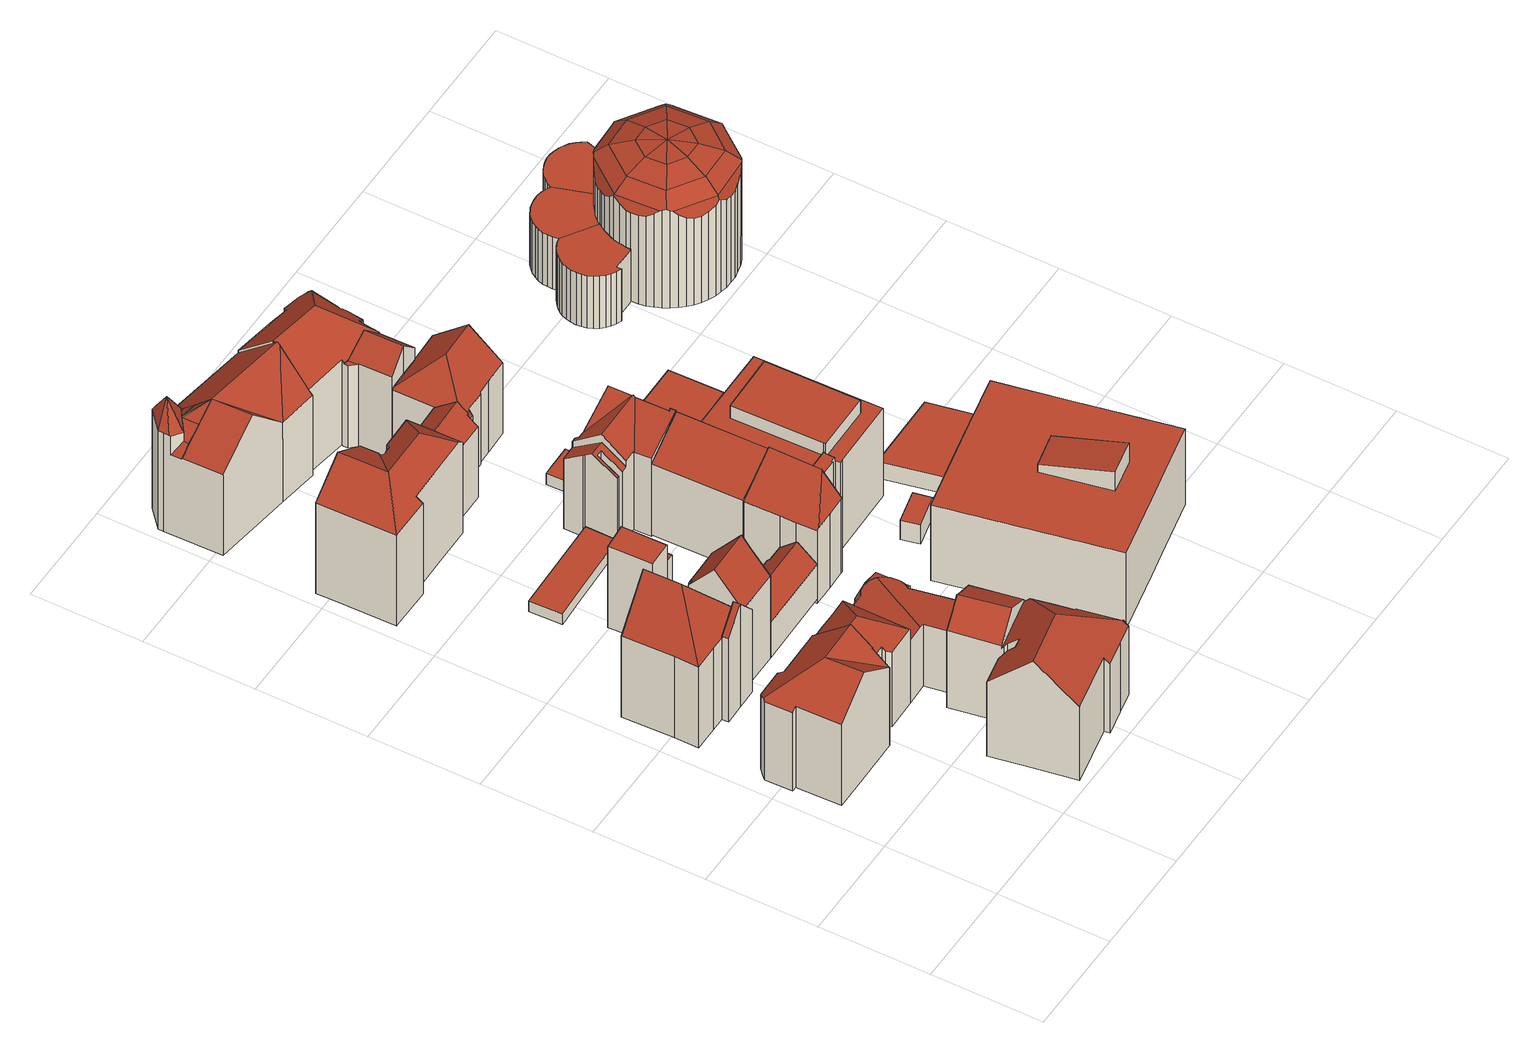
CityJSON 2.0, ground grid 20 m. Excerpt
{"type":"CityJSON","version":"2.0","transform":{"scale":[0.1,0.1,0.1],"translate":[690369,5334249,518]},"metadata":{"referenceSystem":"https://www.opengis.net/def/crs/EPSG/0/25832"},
"CityObjects":{
"building1":{"type":"Building","attributes":{"Gemeindeschluessel":"09162000","HoeheDach":"543.260","HoeheGrund":"520.370","Methode":"2000","NiedrigsteTraufeDesGebaeudes":"536.544","Geometrietyp2DReferenz":"3000","function":"31001_9998","roofType":"3100","measuredHeight":22.89,"storeysAboveGround":4},"geometry":[{"type":"MultiSurface","lod":"2","boundaries":[[[0,1,2,3,4]],[[2,1,5,6,7,8]],[[2,8,9,10,3]],[[11,12,13,14,15,16]],[[3,10,17,18,19,20,21,22,23,24]],[[25,26,27,28]],[[16,15,29,30,31,32]],[[33,34,0,4,35,36]],[[37,38,39,11,16,32,40,41]],[[18,31,30,42,43,44,19]],[[45,46,37,41,9,8,7]],[[47,22,21,48]],[[27,24,23,22,47,49,50,28]],[[36,35,51,52]],[[53,39,38,54]],[[55,14,13,56]],[[57,58,12,11,39,53]],[[56,58,57,53,54,46,45,7,6,5,34,33,36,52,25,28,50,49,47,48,59,44,43,42,60,61,55]],[[44,59,48,21,20,19]],[[52,51,26,25]],[[51,35,4,3,24,27,26]],[[42,30,29,60]],[[9,41,40,32,31,18,17,10]],[[56,13,12,58]],[[15,14,55,61,60,29]],[[5,1,0,34]],[[54,38,37,46]]],"semantics":{"surfaces":[{"type":"RoofSurface"},{"type":"WallSurface"},{"type":"GroundSurface"}],"values":[0,1,0,0,0,1,0,1,0,1,1,1,1,1,1,1,1,2,1,1,0,1,1,1,1,1,1]}}]},
"building2":{"type":"Building","attributes":{"Gemeindeschluessel":"09162000","HoeheDach":"546.870","HoeheGrund":"520.481","Methode":"2000","NiedrigsteTraufeDesGebaeudes":"538.180","Geometrietyp2DReferenz":"3000","function":"31001_9998","roofType":"3100","measuredHeight":26.39,"storeysAboveGround":4},"geometry":[{"type":"MultiSurface","lod":"2","boundaries":[[[62,63,64,65,66,67,68,69,70,71,72,73,74,75,76,77,78,79]],[[66,80,81,67]],[[82,83,84,85,86]],[[84,87,88,89,90,91,92,85]],[[93,63,62,94]],[[77,76,88,87,95]],[[96,71,70,97]],[[62,79,98,99,94]],[[100,82,86,96,97,101]],[[74,90,89,75]],[[77,95,102,78]],[[66,65,103,80]],[[82,103,104,105,106,83]],[[72,92,91,73]],[[83,98,102,95,87,84]],[[75,89,88,76]],[[78,102,98,79]],[[107,69,68,108]],[[64,109,104,103,65]],[[109,110,105,104]],[[93,94,106,105,110]],[[73,91,90,74]],[[103,82,100,81,80]],[[94,99,106]],[[72,71,96,86,85,92]],[[70,69,107,101,97]],[[68,67,81,108]],[[64,63,93,110,109]],[[100,101,107,108,81]],[[83,106,99,98]]],"semantics":{"surfaces":[{"type":"GroundSurface"},{"type":"WallSurface"},{"type":"RoofSurface"}],"values":[0,1,1,2,1,1,1,1,2,1,1,1,1,1,2,1,1,1,1,2,2,1,2,2,1,1,1,1,2,1]}}]},
"building3":{"type":"Building","attributes":{"Gemeindeschluessel":"09162000","HoeheDach":"523.721","HoeheGrund":"520.500","Methode":"1000","NiedrigsteTraufeDesGebaeudes":"523.354","Geometrietyp2DReferenz":"3000","function":"31001_2000","roofType":"3200","measuredHeight":3.22},"geometry":[{"type":"MultiSurface","lod":"2","boundaries":[[[111,112,113,114]],[[115,116,117,118]],[[119,114,113,120,121,122]],[[122,121,123,124]],[[113,112,125,120]],[[114,119,122,124,115,118,126,111]],[[125,112,127]],[[123,121,120,125,127,117,116]],[[127,112,111,126,118,117]],[[124,123,116,115]]],"semantics":{"surfaces":[{"type":"WallSurface"},{"type":"RoofSurface"},{"type":"GroundSurface"}],"values":[0,0,0,0,1,2,1,1,0,0]}}]},
"building4":{"type":"Building","attributes":{"Gemeindeschluessel":"09162000","HoeheDach":"543.720","HoeheGrund":"520.280","Methode":"2000","NiedrigsteTraufeDesGebaeudes":"535.351","Geometrietyp2DReferenz":"3000","function":"31001_9998","roofType":"3200","measuredHeight":23.44,"storeysAboveGround":4},"geometry":[{"type":"MultiSurface","lod":"2","boundaries":[[[128,129,130,131]],[[132,133,134,135]],[[136,137,138,139]],[[131,130,140,141]],[[142,143,144,145,146,147,148,149]],[[150,151,152,153]],[[154,153,152,155,129,128]],[[156,157,158,159]],[[160,161,162,163]],[[164,165,157,156]],[[145,144,137,136]],[[142,149,166,167,168,169,170]],[[152,151,171,138,137,144,143,142,170,155]],[[172,173,174,175,176,161,160]],[[177,139,138,171,151,150]],[[178,168,167,179]],[[155,170,169,180,181,175,174,158,157,165,140,130,129]],[[159,158,174,173]],[[176,182,183,162,161]],[[162,183,133,132,184,163]],[[182,185,134,133,183]],[[179,167,166,186]],[[175,181,180,185,182,176]],[[136,139,177,150,153,154,128,131,141,164,156,159,173,172,160,163,184,132,135,187,188,178,179,186,148,147,146,145]],[[141,140,165,164]],[[185,180,169,168,178,188,187,135,134]],[[186,166,149,148]]],"semantics":{"surfaces":[{"type":"WallSurface"},{"type":"RoofSurface"},{"type":"GroundSurface"}],"values":[0,0,0,0,0,0,0,0,0,0,0,1,1,0,0,0,1,0,1,0,1,0,0,2,0,0,0]}}]},
"building5":{"type":"Building","attributes":{"Gemeindeschluessel":"09162000","HoeheDach":"538.146","HoeheGrund":"520.400","Methode":"1000","NiedrigsteTraufeDesGebaeudes":"538.146","Geometrietyp2DReferenz":"3000","function":"31001_1000","roofType":"1000","measuredHeight":17.75},"geometry":[{"type":"MultiSurface","lod":"2","boundaries":[[[189,190,191,192]],[[189,192,193,194,195,196,197,198,199,200]],[[201,202,203,198,197,196]],[[200,204,190,189]],[[203,205,204,200,199,198]],[[206,207,194,193,192,191]],[[195,194,207,208,201,196]],[[208,207,206,191,190,204,205,203,202,201]]],"semantics":{"surfaces":[{"type":"WallSurface"},{"type":"GroundSurface"},{"type":"RoofSurface"}],"values":[0,1,0,0,0,0,0,2]}}]},
"building6":{"type":"Building","attributes":{"Gemeindeschluessel":"09162000","HoeheDach":"533.971","HoeheGrund":"520.260","Methode":"2000","NiedrigsteTraufeDesGebaeudes":"532.685","Geometrietyp2DReferenz":"3000","function":"31001_9998","roofType":"1000","measuredHeight":13.71,"storeysAboveGround":3},"geometry":[{"type":"MultiSurface","lod":"2","boundaries":[[[209,210,211,212]],[[213,214,215,216,217,218]],[[132,219,220,163]],[[221,222,218,217]],[[223,224,225,226]],[[227,228,229,230]],[[231,232,233,234]],[[235,236,237,238]],[[234,233,222,221]],[[132,163,239,240,227,230,241,209,212,242,231,234,221,217,216,215,243,244,223,226,235,238,135]],[[242,245,232,231]],[[163,220,246,239]],[[215,214,247,243]],[[230,229,248,241]],[[212,211,245,242]],[[243,247,249,244]],[[244,249,224,223]],[[135,250,219,132]],[[240,239,246,251,228,227]],[[241,248,210,209]],[[246,220,219,250,237,236,225,224,249,247,214,213,251]],[[238,237,250,135]],[[226,225,236,235]],[[251,213,218,222,233,232,245,211,210,248,229,228]]],"semantics":{"surfaces":[{"type":"WallSurface"},{"type":"GroundSurface"},{"type":"RoofSurface"}],"values":[0,0,0,0,0,0,0,0,0,1,0,0,0,0,0,0,0,0,0,0,2,0,0,2]}}]},
"building7":{"type":"Building","attributes":{"Gemeindeschluessel":"09162000","HoeheDach":"534.000","HoeheGrund":"520.570","Methode":"2000","NiedrigsteTraufeDesGebaeudes":"534.000","Geometrietyp2DReferenz":"3000","function":"31001_2000","roofType":"1000","measuredHeight":13.43},"geometry":[{"type":"MultiSurface","lod":"2","boundaries":[[[252,253,254,255,256,257]],[[252,257,258,259]],[[259,258,260,261]],[[257,256,255,260,258]],[[253,252,259,261,254]],[[261,260,255,254]]],"semantics":{"surfaces":[{"type":"WallSurface"},{"type":"RoofSurface"},{"type":"GroundSurface"}],"values":[0,0,0,1,2,0]}}]},
"building8":{"type":"Building","attributes":{"Gemeindeschluessel":"09162000","HoeheDach":"544.979","HoeheGrund":"520.330","Methode":"1000","NiedrigsteTraufeDesGebaeudes":"540.105","Geometrietyp2DReferenz":"3000","function":"31001_9998","roofType":"3200","measuredHeight":24.65,"storeysAboveGround":6},"geometry":[{"type":"MultiSurface","lod":"2","boundaries":[[[262,263,264,265]],[[266,267,268,269]],[[262,265,270,271,272,273,274,275,276,277,278,279,280,281,282,283,284,285,266,269,286,287,288]],[[287,289,290,288]],[[291,267,266,285,284,292]],[[293,294,264,263,290,289,295,296]],[[297,298,299,278,277,276]],[[300,301,302,303,304,305]],[[273,306,307,274]],[[308,305,304,303,299,298,297]],[[288,290,263,262]],[[301,281,280,302]],[[275,274,307,308,297,276]],[[307,306,309,293,296,310,305,308]],[[295,289,287,286,269,268]],[[265,264,294,270]],[[303,302,280,279,278,299]],[[272,271,270,294,293,309,306,273]],[[310,296,295,268,267,291,292,311,300,305]],[[283,311,292,284]],[[283,282,281,301,300,311]]],"semantics":{"surfaces":[{"type":"WallSurface"},{"type":"GroundSurface"},{"type":"RoofSurface"}],"values":[0,0,1,0,0,2,0,2,0,2,0,0,0,2,0,0,0,0,2,0,0]}}]},
"building9":{"type":"Building","attributes":{"Gemeindeschluessel":"09162000","HoeheDach":"531.192","HoeheGrund":"520.550","Methode":"1000","NiedrigsteTraufeDesGebaeudes":"528.023","Geometrietyp2DReferenz":"3000","function":"31001_2000","roofType":"3100","measuredHeight":10.64,"storeysAboveGround":2},"geometry":[{"type":"MultiSurface","lod":"2","boundaries":[[[75,312,313,314]],[[77,315,316,76]],[[317,318,315,319]],[[315,318,320,321,322,313,312,316]],[[323,317,319,78]],[[317,323,324,325,320,318]],[[326,321,320,325]],[[78,319,315,77]],[[314,313,322,327]],[[327,322,321,326]],[[76,316,312,75]],[[325,324,323,78,77,76,75,314,327,326]]],"semantics":{"surfaces":[{"type":"WallSurface"},{"type":"RoofSurface"},{"type":"GroundSurface"}],"values":[0,0,1,1,0,0,0,0,0,0,0,2]}}]},
"building10":{"type":"Building","attributes":{"Gemeindeschluessel":"09162000","HoeheDach":"522.018","HoeheGrund":"519.740","Methode":"1000","NiedrigsteTraufeDesGebaeudes":"522.018","Geometrietyp2DReferenz":"3000","function":"31001_2000","roofType":"1000","measuredHeight":2.28},"geometry":[{"type":"MultiSurface","lod":"2","boundaries":[[[328,329,330,331,332,333]],[[334,333,332,331,335,336,337,338]],[[339,340,328,333,334,338]],[[335,331,330,341,342,336]],[[329,328,340,339,343,342,341,330]],[[338,337,336,342,343,339]]],"semantics":{"surfaces":[{"type":"WallSurface"},{"type":"RoofSurface"},{"type":"GroundSurface"}],"values":[0,1,0,0,2,0]}}]},
"building11":{"type":"Building","attributes":{"Gemeindeschluessel":"09162000","HoeheDach":"547.120","HoeheGrund":"520.407","Methode":"2000","NiedrigsteTraufeDesGebaeudes":"537.823","Geometrietyp2DReferenz":"3000","function":"31001_9998","roofType":"2100","measuredHeight":26.71,"storeysAboveGround":4},"geometry":[{"type":"MultiSurface","lod":"2","boundaries":[[[344,345,346,347]],[[348,349,350,351]],[[352,353,354]],[[355,356,357,358,359,360]],[[361,362,363,364]],[[365,346,345,360,359,366,367,368,352]],[[369,370,371,372]],[[373,374,351,370]],[[363,362,375,376]],[[377,378,351,374]],[[365,352,379,380,376,375]],[[381,382,383]],[[384,349,348,385]],[[386,379,352]],[[387,381,388]],[[389,390,391,392,393,377,374,373,394]],[[352,368,353]],[[395,396,397,354,398]],[[389,399,380,379,386,390]],[[353,368,398,354]],[[385,366,358,357,384]],[[351,371,370]],[[352,354,397]],[[366,359,358]],[[356,372,371,350,349,384,357]],[[385,348,395]],[[399,364,363,376,380]],[[350,371,351]],[[392,391,387]],[[383,352,397]],[[355,360,345,344]],[[369,394,373,370]],[[388,381,383,397,396,400]],[[387,391,390,386,352,382,381]],[[400,378,377,393]],[[396,378,400]],[[361,364,399,389,394,369,372,356,355,344,347]],[[368,367,366,385,395,398]],[[383,382,352]],[[395,348,351,378,396]],[[392,387,388,400,393]],[[361,347,346,365,375,362]]],"semantics":{"surfaces":[{"type":"WallSurface"},{"type":"RoofSurface"},{"type":"GroundSurface"}],"values":[0,1,1,0,0,1,0,1,1,1,1,0,0,1,0,0,0,0,0,0,1,1,0,0,0,0,0,1,0,1,0,0,1,1,0,0,2,1,0,1,1,0]}}]},
"building12":{"type":"Building","attributes":{"Gemeindeschluessel":"09162000","HoeheDach":"523.590","HoeheGrund":"519.560","Methode":"2000","NiedrigsteTraufeDesGebaeudes":"522.976","Geometrietyp2DReferenz":"3000","function":"31001_2000","roofType":"3100","measuredHeight":4.03},"geometry":[{"type":"MultiSurface","lod":"2","boundaries":[[[401,402,403,404]],[[405,406,407,408]],[[405,408,403,402]],[[405,402,401,409,406]],[[407,406,409,410]],[[410,404,403,408,407]],[[409,401,404,410]]],"semantics":{"surfaces":[{"type":"GroundSurface"},{"type":"RoofSurface"},{"type":"WallSurface"}],"values":[0,1,2,2,1,2,2]}}]},
"building13":{"type":"Building","attributes":{"Gemeindeschluessel":"09162000","HoeheDach":"540.301","HoeheGrund":"519.507","Methode":"2000","NiedrigsteTraufeDesGebaeudes":"535.302","Geometrietyp2DReferenz":"3000","function":"31001_9998","roofType":"2100","measuredHeight":20.79,"storeysAboveGround":4},"geometry":[{"type":"MultiSurface","lod":"2","boundaries":[[[411,412,413,414]],[[415,416,417,418]],[[419,417,416,420,413,421,422,423]],[[424,425,426,427]],[[426,425,414,413,420]],[[415,427,426,420,416]],[[418,417,419,428]],[[429,423,422,430]],[[428,419,423,429]],[[411,414,425,424]],[[431,421,413,412]],[[415,418,428,429,430,431,412,411,424,427]],[[430,422,421,431]]],"semantics":{"surfaces":[{"type":"WallSurface"},{"type":"RoofSurface"},{"type":"GroundSurface"}],"values":[0,0,1,0,1,0,0,0,0,0,0,2,0]}}]},
"building14":{"type":"Building","attributes":{"Gemeindeschluessel":"09162000","HoeheDach":"539.951","HoeheGrund":"519.961","Methode":"1000","NiedrigsteTraufeDesGebaeudes":"535.541","Geometrietyp2DReferenz":"3000","function":"31001_2000","roofType":"2100","measuredHeight":19.99},"geometry":[{"type":"MultiSurface","lod":"2","boundaries":[[[432,433,434,435]],[[436,437,434,433]],[[435,434,437,438]],[[437,436,439,438]],[[435,438,439,432]],[[439,436,433,432]]],"semantics":{"surfaces":[{"type":"WallSurface"},{"type":"RoofSurface"},{"type":"GroundSurface"}],"values":[0,1,0,0,2,0]}}]},
"building15":{"type":"Building","attributes":{"Gemeindeschluessel":"09162000","HoeheDach":"540.200","HoeheGrund":"519.580","Methode":"2000","NiedrigsteTraufeDesGebaeudes":"534.784","Geometrietyp2DReferenz":"3000","function":"31001_1000","roofType":"3100","measuredHeight":20.62},"geometry":[{"type":"MultiSurface","lod":"2","boundaries":[[[440,441,442,443,444,445,446,447,448,449,450,451,452,453,454,455]],[[452,456,457,453]],[[454,458,459,455]],[[460,461,462,463,464,465]],[[460,466,467,441,440,461]],[[468,469,470,471,472,473]],[[474,475,476,477,467,466,472,471]],[[446,445,474,471,470]],[[478,479,480]],[[444,475,474,445]],[[481,482,450,449]],[[462,461,440,455,459]],[[441,467,477,442]],[[456,452,451,479,478,464,463]],[[453,457,458,454]],[[449,448,468,473,483,481]],[[462,459,458,457,456,463]],[[482,480,479,451,450]],[[468,448,447,469]],[[442,477,476,443]],[[472,466,460,465,483,473]],[[443,476,475,444]],[[465,464,478,480,482,481,483]],[[446,470,469,447]]],"semantics":{"surfaces":[{"type":"GroundSurface"},{"type":"WallSurface"},{"type":"RoofSurface"}],"values":[0,1,1,2,1,2,2,1,2,1,1,1,1,1,1,1,2,1,1,1,1,1,2,1]}}]},
"building16":{"type":"Building","attributes":{"Gemeindeschluessel":"09162000","HoeheDach":"540.985","HoeheGrund":"520.170","Methode":"2000","NiedrigsteTraufeDesGebaeudes":"535.490","Geometrietyp2DReferenz":"3000","function":"31001_9998","roofType":"3200","measuredHeight":20.82,"storeysAboveGround":4},"geometry":[{"type":"MultiSurface","lod":"2","boundaries":[[[484,485,486,487,488,489]],[[490,491,492,493,494,495]],[[496,497,498,499,490,495,500]],[[501,502,503,504]],[[505,506,507,508,509,510]],[[511,512,513,514,515,484,489,516,517]],[[500,495,494,518,519,520]],[[504,503,521,522]],[[492,491,523,505,510,524,525,526,493]],[[499,498,527,517,528,523,491,490]],[[529,502,501,530,508,507]],[[485,484,515,531]],[[522,521,488,487]],[[532,533,534,527,498,497,535]],[[535,497,496,536]],[[486,485,531,537,538,539,540,533,532,535,536,520,519,518,526,525,524,510,509,508,530,501,504,522,487]],[[516,529,507,506,505,523,528,517]],[[531,515,514,537]],[[494,493,526,518]],[[516,489,488,521,503,502,529]],[[538,513,512,539]],[[533,540,539,512,511,534]],[[537,514,513,538]],[[536,496,500,520]],[[534,511,517,527]]],"semantics":{"surfaces":[{"type":"WallSurface"},{"type":"RoofSurface"},{"type":"GroundSurface"}],"values":[0,1,1,0,0,1,0,0,0,0,0,0,0,0,0,2,1,0,0,1,0,0,0,0,1]}}]},
"building17":{"type":"Building","attributes":{"Gemeindeschluessel":"09162000","HoeheDach":"522.437","HoeheGrund":"520.000","Methode":"1000","NiedrigsteTraufeDesGebaeudes":"522.437","Geometrietyp2DReferenz":"3000","function":"31001_2000","roofType":"1000","measuredHeight":2.44},"geometry":[{"type":"MultiSurface","lod":"2","boundaries":[[[541,542,543,544]],[[545,546,547,548]],[[541,544,545,548]],[[541,548,547,549,542]],[[544,543,550,546,545]],[[550,543,542,549,547,546]]],"semantics":{"surfaces":[{"type":"WallSurface"},{"type":"GroundSurface"},{"type":"RoofSurface"}],"values":[0,0,0,1,2,0]}}]},
"building18":{"type":"Building","attributes":{"Gemeindeschluessel":"09162000","HoeheDach":"544.999","HoeheGrund":"520.190","Methode":"2000","NiedrigsteTraufeDesGebaeudes":"537.298","Geometrietyp2DReferenz":"3000","function":"31001_9998","roofType":"3200","measuredHeight":24.81,"storeysAboveGround":4},"geometry":[{"type":"MultiSurface","lod":"2","boundaries":[[[504,551,552,501]],[[553,554,555,556]],[[557,558,559,560]],[[561,562,563,564,565,566,567,568,559,558,569]],[[570,571,572,573]],[[574,575,576,577]],[[568,578,579,580,581,582,583,584,572,571,559]],[[508,585,586,587]],[[588,569,558,557]],[[589,590,591,592,593,594,595,596,574,577,597,598,522,504,501,599,508,587,600,601,602,603,588,557,560,570,573,604,605,606,607,608,609]],[[593,610,611,594]],[[592,612,610,593]],[[590,589,609,579,578,613]],[[600,587,586,553,556,601]],[[560,559,571,570]],[[591,614,612,592]],[[552,551,615,566,616,617]],[[594,611,618,595]],[[596,619,575,574]],[[573,572,584,604]],[[603,561,569,588]],[[567,576,575,619,620,618,611,610,612,614,613,578,568]],[[567,566,615,522,598,597,577,576]],[[599,501,552,617,585,508]],[[522,615,551,504]],[[554,564,563,562,555]],[[595,618,620,619,596]],[[590,613,614,591]],[[609,608,607,581,580,579]],[[556,555,562,561,603,602,601]],[[606,582,581,607]],[[586,585,617,616,564,554,553]],[[584,583,582,606,605,604]],[[616,566,565,564]]],"semantics":{"surfaces":[{"type":"WallSurface"},{"type":"RoofSurface"},{"type":"GroundSurface"}],"values":[0,1,0,1,0,0,1,0,0,2,0,0,0,0,0,0,1,0,0,0,0,1,0,0,0,0,0,0,0,0,0,1,0,0]}}]},
"building19":{"type":"Building","attributes":{"Gemeindeschluessel":"09162000","HoeheDach":"541.030","HoeheGrund":"518.985","Methode":"2000","NiedrigsteTraufeDesGebaeudes":"533.527","Geometrietyp2DReferenz":"3000","function":"31001_3051","roofType":"1000","measuredHeight":22.05,"storeysAboveGround":6},"geometry":[{"type":"MultiSurface","lod":"2","boundaries":[[[621,622,623,624]],[[625,626,622,621]],[[627,628,629,630]],[[631,632,633,634]],[[635,636,637,638]],[[636,639,640,641]],[[642,643,644,645,646]],[[647,648,641,649]],[[650,644,651,652,653]],[[654,643,642,655]],[[656,657,628,627]],[[658,645,644,650]],[[659,630,629,638,637,660]],[[640,639,623,622,626]],[[649,641,640,626,625]],[[631,634,660,637,636,641,648,661,662]],[[643,663,651,644]],[[664,665,661,648,647,666]],[[667,646,645,658]],[[662,668,632,631]],[[668,662,661,665]],[[659,660,634,633]],[[624,623,639,636,635]],[[655,642,646,667]],[[653,652,669,670]],[[671,672,657,656]],[[666,647,649,625,621,624,635,638,629,628,657,672,669,652,651,663]],[[664,666,663,643,654]],[[659,633,632,668,665,664,654,655,667,658,650,653,670,671,656,627,630]],[[670,669,672,671]]],"semantics":{"surfaces":[{"type":"WallSurface"},{"type":"RoofSurface"},{"type":"GroundSurface"}],"values":[0,0,0,0,0,0,1,0,0,0,0,0,0,1,0,1,0,0,0,0,0,0,0,0,0,0,1,0,2,0]}}]},
"building20":{"type":"Building","attributes":{"Gemeindeschluessel":"09162000","HoeheDach":"523.070","HoeheGrund":"518.865","Methode":"9999","NiedrigsteTraufeDesGebaeudes":"519.570","Geometrietyp2DReferenz":"3000","function":"31001_2000","roofType":"1000","measuredHeight":4.21},"geometry":[{"type":"MultiSurface","lod":"2","boundaries":[[[673,674,675,676]],[[677,678,679,680]],[[680,679,681,682,674,673]],[[681,679,678,683]],[[683,684,682,681]],[[674,682,684,675]],[[676,677,680,673]],[[676,675,684,683,678,677]]],"semantics":{"surfaces":[{"type":"WallSurface"},{"type":"RoofSurface"},{"type":"GroundSurface"}],"values":[0,0,0,1,0,1,2,0]}}]},
"building21":{"type":"Building","attributes":{"Gemeindeschluessel":"09162000","HoeheDach":"539.678","HoeheGrund":"518.991","Methode":"2000","NiedrigsteTraufeDesGebaeudes":"535.470","Geometrietyp2DReferenz":"3000","function":"31001_9998","roofType":"1000","measuredHeight":20.69,"storeysAboveGround":3},"geometry":[{"type":"MultiSurface","lod":"2","boundaries":[[[685,686,687,688,689,690]],[[691,692,693,694,695,696,697,698]],[[699,700,698,697,696,695,701,702,703,704,705,706,687,686,685],[707,708,709,710]],[[709,711,712,710]],[[707,713,714,708]],[[715,701,695,694]],[[716,717,691,698,700,699,685,690]],[[702,701,715,718,719,703]],[[708,714,711,709]],[[693,692,691,717,716,690,689,688,720,721,722,719,718,715,694]],[[687,706,705,721,720,688]],[[711,714,713,712]],[[710,712,713,707]],[[704,703,719,722,721,705]]],"semantics":{"surfaces":[{"type":"WallSurface"},{"type":"RoofSurface"},{"type":"GroundSurface"}],"values":[0,0,1,0,0,0,0,0,0,2,0,1,0,0]}}]},
"building22":{"type":"Building","attributes":{"Gemeindeschluessel":"09162000","HoeheDach":"528.480","HoeheGrund":"519.876","Methode":"1000","NiedrigsteTraufeDesGebaeudes":"528.480","Geometrietyp2DReferenz":"3000","function":"31001_3051","roofType":"1000","measuredHeight":8.6,"storeysAboveGround":2},"geometry":[{"type":"MultiSurface","lod":"2","boundaries":[[[723,724,725,726]],[[726,727,728,723]],[[729,730,728,727]],[[723,728,730,724]],[[727,726,725,729]],[[729,725,724,730]]],"semantics":{"surfaces":[{"type":"WallSurface"},{"type":"GroundSurface"},{"type":"RoofSurface"}],"values":[0,1,0,0,0,2]}}]},
"building23":{"type":"Building","attributes":{"Gemeindeschluessel":"09162000","HoeheDach":"522.455","HoeheGrund":"518.929","Methode":"1000","NiedrigsteTraufeDesGebaeudes":"522.455","Geometrietyp2DReferenz":"3000","function":"31001_2000","roofType":"1000","measuredHeight":3.53},"geometry":[{"type":"MultiSurface","lod":"2","boundaries":[[[731,732,733,734]],[[735,736,737,738]],[[731,734,736,735]],[[738,737,739,740]],[[741,742,743,744]],[[745,743,742,746,739,737,736,734,733,747]],[[741,748,746,742]],[[743,745,749,744]],[[749,745,747,750]],[[748,740,739,746]],[[732,750,747,733]],[[741,744,749,750,732,731,735,738,740,748]]],"semantics":{"surfaces":[{"type":"WallSurface"},{"type":"RoofSurface"},{"type":"GroundSurface"}],"values":[0,0,0,0,0,1,0,0,0,0,0,2]}}]},
"building24":{"type":"Building","attributes":{"Gemeindeschluessel":"09162000","HoeheDach":"524.040","HoeheGrund":"520.045","Methode":"2000","NiedrigsteTraufeDesGebaeudes":"522.240","Geometrietyp2DReferenz":"3000","function":"31001_2000","roofType":"3600","measuredHeight":4,"storeysAboveGround":1},"geometry":[{"type":"MultiSurface","lod":"2","boundaries":[[[751,752,753]],[[754,755,756,757]],[[758,759,755,754]],[[759,752,755]],[[760,753,759,758]],[[753,752,759]],[[751,761,752]],[[762,760,758,754,757,763,764,765]],[[752,766,756]],[[752,756,755]],[[762,751,753,760]],[[767,766,752]],[[765,761,751,762]],[[761,767,752]],[[764,767,761,765]],[[757,756,766,763]],[[763,766,767,764]]],"semantics":{"surfaces":[{"type":"RoofSurface"},{"type":"WallSurface"},{"type":"GroundSurface"}],"values":[0,1,1,0,1,0,0,2,0,0,1,0,1,0,1,1,1]}}]},
"building25":{"type":"Building","attributes":{"Gemeindeschluessel":"09162000","HoeheDach":"531.380","HoeheGrund":"519.980","Methode":"1000","NiedrigsteTraufeDesGebaeudes":"531.380","Geometrietyp2DReferenz":"3000","function":"31001_3051","roofType":"1000","measuredHeight":11.4,"storeysAboveGround":1},"geometry":[{"type":"MultiSurface","lod":"2","boundaries":[[[768,769,770,771]],[[772,773,774,775]],[[776,777,778,779]],[[780,781,782,783]],[[779,778,784,785]],[[786,787,788,789]],[[775,774,790,791]],[[792,793,794,795]],[[796,797,798,782,781,799,770,769,800,801,802,803,788,787,804,784,778,777,805,806,807,808,809,810,790,774,773,811,812,794,793,813,814]],[[815,814,813,816]],[[817,805,777,776]],[[818,771,770,799,781,780]],[[809,808,819,820,821,810]],[[791,790,810,821]],[[816,813,793,792]],[[822,823,817,776,779,785,824,786,789,825,826,827,828,768,771,818,780,783,829,830,831,815,816,792,795,832,833,772,775,791,821,820,819]],[[828,827,826,802,801,800]],[[783,782,798,829]],[[829,798,797,830]],[[828,800,769,768]],[[833,811,773,772]],[[786,824,785,784,804,787]],[[825,789,788,803,802,826]],[[830,797,796,831]],[[795,794,812,832]],[[819,808,807,822]],[[831,796,814,815]],[[832,812,811,833]],[[817,823,822,807,806,805]]],"semantics":{"surfaces":[{"type":"WallSurface"},{"type":"RoofSurface"},{"type":"GroundSurface"}],"values":[0,0,0,0,0,0,0,0,1,0,0,0,0,0,0,2,0,0,0,0,0,0,0,0,0,0,0,0,0]}}]},
"building26":{"type":"Building","attributes":{"Gemeindeschluessel":"09162000","HoeheDach":"531.320","HoeheGrund":"519.990","Methode":"1000","NiedrigsteTraufeDesGebaeudes":"531.320","Geometrietyp2DReferenz":"3000","function":"31001_3051","roofType":"1000","measuredHeight":11.33,"storeysAboveGround":1},"geometry":[{"type":"MultiSurface","lod":"2","boundaries":[[[834,835,836,837]],[[838,839,840,841]],[[842,843,844,845]],[[846,847,848,849]],[[848,850,851,852,853,849]],[[821,854,855,856]],[[857,858,839,838]],[[859,819,860,861,854,821]],[[854,861,860,862,863,864,840,839,858,865,844,843,866,867,868,869,870,871,872,851,850,848,847,873,874,875,836,835,876,855]],[[845,877,857,838,841,878,879,880,819,859,821,856,881,834,837,882,883,884,846,849,853,852,885,886,887,888,889,890,891,842]],[[882,875,874,883]],[[887,870,869,888]],[[886,871,870,887]],[[866,843,842,891,890,867]],[[889,868,867,890]],[[857,877,845,844,865,858]],[[888,869,868,889]],[[837,836,875,882]],[[852,851,872,885]],[[841,840,864,878]],[[856,855,876,881]],[[819,880,879,863,862,860]],[[878,864,863,879]],[[874,873,847,846,884,883]],[[885,872,871,886]],[[881,876,835,834]]],"semantics":{"surfaces":[{"type":"WallSurface"},{"type":"RoofSurface"},{"type":"GroundSurface"}],"values":[0,0,0,0,0,0,0,0,1,2,0,0,0,0,0,0,0,0,0,0,0,0,0,0,0,0]}}]},
"building27":{"type":"Building","attributes":{"name":"Anatomie","Gemeindeschluessel":"09162000","HoeheDach":"545.290","HoeheGrund":"520.010","Methode":"2000","NiedrigsteTraufeDesGebaeudes":"538.721","Geometrietyp2DReferenz":"3000","function":"31001_3051","roofType":"3700","measuredHeight":25.28,"storeysAboveGround":2},"geometry":[{"type":"MultiSurface","lod":"2","boundaries":[[[892,893,894,895]],[[896,897,898,899,900,901]],[[902,903,904,905]],[[906,907,903,902]],[[903,908,909,910,911,904]],[[857,838,912,913,914]],[[915,916,917,918]],[[919,907,906,920]],[[921,922,923,924]],[[925,926,927,789]],[[928,904,911,929,930,931]],[[911,932,917,916,933,934,935,936,937,929]],[[938,939,940,910,909]],[[926,941,942,943,944,945,946,947,927]],[[948,949,950,951]],[[944,913,912,952,953,954,955,956,957,958,945]],[[959,960,961,962,963]],[[964,905,904,928]],[[894,893,965,966,967,968,969,970,971]],[[776,958,957,817]],[[972,973,974,975]],[[976,977,978,979]],[[980,981,982,983]],[[817,957,956,984]],[[985,986,987,988,989]],[[989,988,970,990,991,992]],[[993,965,893,892]],[[910,940,994,950,949,995,978,977,932,911]],[[983,982,996,997]],[[991,998,999,1000]],[[1001,933,916,915]],[[842,845,930,929,937]],[[779,785,946,945]],[[1002,896,901,969,968]],[[1003,1004,981,980]],[[975,974,1005,1006]],[[1007,1008,1009,1010]],[[1011,962,961,1012,1009,1008,1013,923,922,1014,1015]],[[845,857,914,931,930]],[[1016,941,926,925]],[[786,947,946,785]],[[1017,1018,987,986]],[[959,1003,980,983,997,1019,897,896,1002,1020,1021,993,892,895,972,975,1006,1022,1017,986,985,1023,1024,1016,925,789,786,785,779,776,817,984,819,879,878,841,838,857,845,842,1025,1026,1027,1001,915,918,976,979,1028,948,951,1029,939,938,1030,921,924,1031,1007,1010,1032,960]],[[1006,1005,1033,1022]],[[959,963,1004,1003]],[[907,1011,1015,908,903]],[[898,1034,996,982,981,1004,963,962,1011,899]],[[841,952,912,838]],[[902,905,1035]],[[1019,1034,898,897]],[[919,920,1036,990]],[[1026,935,934,1027]],[[1028,995,949,948]],[[1036,1035,998]],[[1030,938,909,908,1015,1014]],[[1035,964,999]],[[1025,936,935,1026]],[[987,1018,1033,1005,974,973,971,970,988]],[[906,902,1035]],[[976,918,917,932,977]],[[920,1035,1036]],[[920,906,1035]],[[819,955,954,879]],[[789,927,947,786]],[[1024,942,941,1016]],[[951,950,994,1029]],[[1022,1033,1018,1017]],[[1002,968,967,1020]],[[1023,985,989,992,1037]],[[879,954,953,878]],[[999,964,928,1000]],[[1035,905,964]],[[1000,928,931,914,913,944]],[[1010,1009,1012,1032]],[[779,945,958,776]],[[878,953,952,841]],[[990,1036,998,991]],[[1029,994,940,939]],[[1032,1012,961,960]],[[1024,1023,1037,943,942]],[[1031,1013,1008,1007]],[[997,996,1034,1019]],[[969,901,900,919,990,970]],[[842,937,936,1025]],[[1021,966,965,993]],[[1030,1014,922,921]],[[924,923,1013,1031]],[[984,956,955,819]],[[1020,967,966,1021]],[[979,978,995,1028]],[[900,899,1011,907,919]],[[943,1037,992,991,1000,944]],[[1027,934,933,1001]],[[998,1035,999]],[[972,895,894,971,973]]],"semantics":{"surfaces":[{"type":"WallSurface"},{"type":"RoofSurface"},{"type":"GroundSurface"}],"values":[0,0,1,1,1,0,0,1,0,0,1,1,0,1,0,1,0,1,1,0,0,0,0,0,0,1,0,1,0,1,0,0,0,0,0,0,0,1,0,0,0,0,2,0,0,1,1,0,1,0,1,0,0,1,0,1,0,1,1,0,1,1,0,0,0,0,0,0,0,0,1,1,1,0,0,0,1,0,0,0,0,0,1,0,0,0,0,0,0,0,1,1,0,1,0]}}]},
"building28":{"type":"Building","attributes":{"Gemeindeschluessel":"09162000","HoeheDach":"531.340","HoeheGrund":"520.120","Methode":"1000","NiedrigsteTraufeDesGebaeudes":"531.340","Geometrietyp2DReferenz":"3000","function":"31001_3051","roofType":"1000","measuredHeight":11.22,"storeysAboveGround":1},"geometry":[{"type":"MultiSurface","lod":"2","boundaries":[[[1038,1039,1040,1041]],[[1042,1043,1044,1045]],[[1046,1047,1039,1038]],[[1048,1049,1050,1051,1052,1053,1054,1055,1056,1057,1058,1059,1060,1061,1062,1063,1064,1065,1066,1067,1042,1045,1068,1046,1038,1041,1069,1070]],[[1041,1040,1071,1069]],[[1045,1044,1072,1068]],[[1065,1073,1074,1066]],[[1051,1050,1075,1076,1077,1052]],[[1052,1077,1078,1053]],[[1063,1079,1080,1064]],[[1049,1081,1075,1050]],[[1066,1074,1082,1067]],[[1069,1071,1083,1070]],[[866,843,1084,1085,1086,1087,1078,1077,1076,1075,1081,1088,1083,1071,1040,1039,1047,1072,1044,1043,1082,1074,1073,1080,1079,1089,1090,867]],[[1049,1048,1070,1083,1088,1081]],[[1061,1090,1089,1062]],[[1057,1056,1055,1086,1085,1084]],[[1054,1087,1086,1055]],[[1060,867,1090,1061]],[[1062,1089,1079,1063]],[[1067,1082,1043,1042]],[[1068,1072,1047,1046]],[[1064,1080,1073,1065]],[[1053,1078,1087,1054]],[[1057,1084,843,1058]],[[1059,1058,843,866,867,1060]]],"semantics":{"surfaces":[{"type":"WallSurface"},{"type":"GroundSurface"},{"type":"RoofSurface"}],"values":[0,0,0,1,0,0,0,0,0,0,0,0,0,2,0,0,0,0,0,0,0,0,0,0,0,0]}}]}
},
"vertices":[
[177,296,196],[178,296,195],[178,297,195],[98,363,253],[100,295,253],[178,296,24],[178,297,24],[178,327,24],[178,327,221],[179,327,221],[178,365,253],[270,315,187],[272,315,186],[272,316,185],[273,435,185],[271,434,187],[211,373,239],[178,373,246],[176,432,196],[88,430,196],[88,432,194],[88,442,186],[35,441,186],[25,431,194],[21,427,198],[19,374,24],[19,374,195],[17,423,195],[17,423,24],[238,433,187],[207,433,187],[176,432,187],[178,373,239],[100,295,24],[177,296,24],[30,294,201],[30,294,24],[206,327,199],[207,320,193],[215,313,187],[178,365,233],[179,327,199],[207,433,24],[176,432,24],[88,430,24],[179,327,24],[206,327,24],[35,441,24],[88,442,24],[25,431,24],[21,427,24],[28,374,201],[28,374,24],[215,313,24],[207,320,24],[273,435,24],[272,316,24],[270,315,24],[272,315,24],[88,432,24],[238,433,24],[271,434,24],
[169,535,25],[133,534,25],[95,533,25],[95,545,25],[69,545,25],[24,544,25],[24,588,25],[21,680,25],[156,683,25],[157,642,25],[171,642,25],[170,648,25],[243,650,25],[244,618,25],[245,602,25],[245,583,25],[246,548,25],[169,547,25],[69,545,202],[24,544,202],[160,546,202],[160,546,204],[159,597,268],[158,642,212],[158,642,202],[245,599,268],[245,602,264],[244,618,244],[243,650,204],[170,648,204],[171,642,212],[133,534,249],[169,535,205],[245,583,247],[157,642,202],[156,683,202],[169,547,204],[169,547,206],[90,614,289],[89,681,289],[246,548,204],[95,545,202],[95,545,206],[131,546,251],[160,546,216],[21,680,202],[24,588,203],[95,533,207],[131,534,251],
[239,488,25],[239,488,54],[238,433,54],[238,433,25],[196,454,25],[196,454,54],[196,487,54],[196,487,25],[217,433,25],[217,433,57],[207,433,56],[207,433,25],[208,454,56],[208,454,25],[217,466,57],[197,487,25],[197,487,54],
[235,157,23],[235,157,186],[287,167,186],[287,167,23],[347,274,23],[347,274,219],[397,285,188],[397,285,23],[420,29,23],[420,29,174],[374,20,174],[374,20,23],[299,159,196],[299,159,23],[456,47,183],[457,46,183],[458,37,174],[458,37,23],[457,46,23],[456,47,23],[441,120,23],[441,120,183],[372,30,23],[372,30,184],[263,8,184],[263,8,23],[249,83,23],[249,83,257],[320,149,23],[320,149,209],[317,169,190],[317,169,23],[294,263,23],[294,263,191],[323,269,209],[323,269,23],[302,146,23],[302,146,209],[430,117,193],[424,151,193],[417,184,193],[416,187,193],[354,105,257],[372,29,183],[310,175,23],[311,172,23],[311,172,186],[310,175,183],[310,175,189],[372,29,23],[417,184,23],[424,151,23],[414,197,183],[361,186,183],[361,186,221],[343,274,221],[343,274,23],[414,197,188],[430,117,23],[414,197,23],[416,187,23],
[224,796,24],[224,796,201],[225,722,201],[225,722,24],[225,720,24],[225,719,24],[210,719,24],[179,718,24],[177,784,24],[176,796,24],[177,796,24],[224,800,24],[179,718,201],[177,784,201],[176,796,201],[224,800,201],[177,796,201],[225,720,201],[225,719,201],[210,719,201],
[327,436,23],[327,436,148],[338,442,147],[338,442,23],[374,434,148],[379,428,147],[379,428,23],[374,434,23],[371,436,23],[371,436,148],[347,274,155],[323,269,158],[365,440,23],[365,440,147],[386,400,23],[386,400,147],[384,393,148],[384,393,23],[272,315,23],[272,315,160],[272,316,160],[272,316,23],[354,443,23],[354,443,147],[361,442,147],[361,442,23],[381,387,23],[381,387,148],[377,381,149],[377,381,23],[315,317,23],[305,317,23],[273,435,23],[349,444,23],[385,417,23],[386,405,23],[349,444,147],[315,317,158],[385,417,147],[273,435,147],[386,405,147],[397,285,149],[305,317,160],
[245,722,26],[245,733,26],[244,797,26],[244,797,160],[245,733,160],[245,722,160],[225,722,160],[225,722,26],[224,796,160],[224,796,26],
[237,1148,23],[237,1148,221],[238,1108,221],[238,1108,23],[162,1176,23],[162,1176,233],[172,1186,224],[172,1186,23],[238,1090,23],[226,1090,23],[156,1089,23],[94,1088,23],[95,1076,23],[16,1076,23],[15,1076,23],[13,1188,23],[12,1218,23],[82,1220,23],[151,1221,23],[152,1190,23],[150,1187,23],[146,1182,23],[146,1175,23],[154,1176,23],[234,1188,23],[236,1188,23],[236,1186,23],[236,1188,221],[236,1186,221],[154,1176,233],[146,1175,233],[226,1090,232],[238,1090,221],[234,1188,223],[181,1133,270],[15,1076,221],[13,1188,221],[12,1218,221],[150,1187,223],[152,1190,222],[151,1221,222],[82,1220,270],[83,1189,270],[84,1132,270],[94,1088,231],[95,1076,221],[16,1076,221],[156,1089,232],[155,1133,270],[146,1182,227],
[244,618,100],[360,621,100],[360,621,25],[245,583,132],[245,602,115],[391,551,100],[390,586,132],[246,548,101],[390,587,131],[389,616,105],[360,616,105],[391,551,25],[390,586,25],[390,587,25],[389,616,25],[360,616,25],
[331,871,17],[331,916,17],[331,927,17],[331,927,40],[331,916,40],[331,871,40],[209,865,40],[330,927,40],[150,921,40],[152,863,40],[152,862,40],[152,862,17],[209,865,17],[330,927,17],[150,921,17],[152,863,17],
[237,1426,24],[237,1426,266],[236,1423,269],[236,1423,24],[68,1491,238],[51,1524,238],[50,1525,240],[33,1495,291],[79,1442,273],[79,1473,243],[49,1477,243],[246,1494,24],[54,1524,24],[54,1524,199],[78,1520,199],[78,1520,200],[246,1494,200],[227,1358,24],[227,1358,207],[226,1350,199],[226,1350,24],[235,1418,273],[79,1490,228],[79,1478,239],[79,1473,244],[7,1495,24],[7,1495,240],[41,1526,240],[41,1526,24],[7,1485,240],[7,1475,240],[235,1414,268],[155,1360,199],[7,1473,238],[25,1460,238],[153,1361,199],[154,1361,199],[36,1449,229],[49,1447,242],[49,1447,241],[51,1524,199],[68,1491,228],[81,1371,273],[19,1451,212],[25,1451,219],[9,1381,24],[9,1381,200],[8,1453,200],[8,1453,198],[7,1473,198],[7,1485,24],[56,1483,238],[45,1475,238],[49,1477,241],[49,1477,244],[154,1361,24],[25,1460,219],
[399,489,16],[464,490,16],[466,430,16],[402,429,16],[464,490,50],[432,490,56],[434,429,56],[466,430,50],[399,489,50],[402,429,50],
[468,552,15],[467,588,15],[467,588,222],[468,552,176],[391,551,15],[391,551,173],[390,587,173],[390,587,15],[390,616,173],[396,551,176],[466,681,223],[461,681,220],[388,680,173],[464,552,15],[464,552,176],[430,551,176],[430,551,15],[390,616,15],[388,680,15],[461,681,15],[466,681,15],
[466,681,20],[466,681,219],[388,680,176],[388,680,20],[462,843,220],[384,841,175],[384,841,20],[462,843,20],
[383,872,16],[348,871,16],[347,909,16],[336,909,16],[336,871,16],[331,871,16],[331,928,16],[331,932,16],[331,966,16],[368,967,16],[368,960,16],[456,961,16],[458,853,16],[462,854,16],[462,843,16],[384,841,16],[458,853,220],[462,854,222],[462,843,222],[384,841,187],[360,872,187],[383,872,187],[383,871,186],[457,914,220],[457,917,222],[360,915,222],[360,872,174],[348,871,174],[331,966,168],[331,932,193],[331,928,196],[331,915,205],[360,915,205],[359,967,168],[331,871,174],[336,871,174],[336,909,201],[347,909,201],[457,919,220],[456,961,220],[380,960,186],[368,967,181],[368,960,186],[359,967,181],
[453,1146,177],[453,1146,22],[452,1206,22],[450,1269,22],[450,1269,175],[452,1206,230],[319,1148,209],[318,1188,176],[272,1187,175],[236,1186,175],[237,1148,207],[237,1146,208],[316,1109,176],[316,1129,192],[320,1129,192],[319,1140,202],[238,1108,177],[355,1264,22],[355,1264,178],[389,1265,178],[389,1265,22],[319,1188,175],[318,1243,176],[318,1263,176],[318,1263,22],[318,1243,22],[319,1188,22],[341,1140,175],[341,1141,175],[379,1142,175],[381,1144,177],[408,1145,177],[381,1204,230],[319,1140,175],[237,1148,22],[237,1146,22],[238,1108,22],[391,1267,175],[391,1267,22],[318,1188,175],[318,1188,22],[272,1187,22],[236,1186,22],[320,1129,175],[319,1148,175],[320,1263,178],[320,1263,22],[408,1145,22],[320,1129,22],[333,1129,22],[333,1129,175],[316,1129,22],[316,1109,22],[381,1144,22],[379,1142,22],[341,1141,22],[341,1140,22],
[456,980,20],[455,1036,20],[455,1036,44],[456,980,44],[397,979,44],[395,1035,44],[395,1035,20],[397,979,20],[409,1035,20],[409,1035,44],
[389,1265,204],[355,1264,239],[316,1323,202],[315,1340,202],[306,1341,202],[306,1334,202],[236,1423,22],[236,1423,267],[236,1426,270],[236,1426,22],[306,1346,208],[306,1341,203],[315,1340,203],[317,1340,203],[353,1333,203],[389,1327,203],[389,1329,205],[334,1409,270],[227,1358,205],[246,1494,22],[246,1494,205],[322,1482,204],[322,1482,22],[391,1365,22],[391,1365,210],[388,1353,210],[388,1353,22],[409,1460,210],[409,1466,205],[408,1467,203],[400,1478,194],[369,1485,193],[360,1476,203],[359,1475,204],[318,1263,203],[317,1322,203],[317,1322,22],[227,1358,22],[409,1460,22],[401,1408,22],[401,1405,22],[405,1403,22],[411,1397,22],[408,1369,22],[400,1363,22],[397,1364,22],[389,1329,22],[389,1327,22],[354,1264,22],[316,1323,22],[306,1334,22],[306,1341,22],[306,1346,22],[359,1475,22],[360,1476,22],[369,1485,22],[400,1478,22],[408,1467,22],[409,1466,22],[411,1397,196],[408,1369,195],[405,1403,203],[401,1408,208],[401,1405,207],[391,1267,202],[353,1333,240],[354,1264,240],[400,1363,201],[397,1364,204],[397,1364,203],
[615,777,202],[615,777,230],[618,608,230],[618,608,202],[507,774,202],[507,774,230],[511,580,10],[511,580,202],[510,589,202],[510,589,10],[474,586,210],[474,586,10],[500,587,10],[500,587,210],[510,606,202],[510,606,210],[509,589,210],[509,589,202],[510,606,230],[511,610,230],[511,610,210],[462,843,161],[463,808,161],[512,809,155],[511,855,155],[462,854,161],[467,609,202],[467,609,210],[511,610,202],[512,809,10],[512,809,202],[639,810,202],[639,810,10],[463,808,10],[462,843,10],[516,580,10],[516,580,202],[511,855,10],[500,589,10],[500,589,210],[467,588,210],[474,588,210],[463,808,202],[466,681,10],[467,588,10],[466,681,202],[462,854,10],[474,588,10],[642,640,202],[642,640,10],[644,583,10],[644,583,202],
[586,482,9],[586,482,51],[578,514,51],[578,514,9],[653,531,9],[653,531,16],[660,499,16],[660,499,9],[646,496,16],[646,496,51],[639,528,16],[639,528,51],
[526,429,175],[644,454,175],[706,467,175],[706,467,10],[644,454,10],[526,429,10],[590,119,10],[707,143,10],[771,157,10],[864,176,10],[864,176,175],[771,157,175],[707,143,175],[590,119,175],[553,300,175],[578,177,175],[857,211,175],[852,234,175],[851,240,175],[827,357,175],[801,486,175],[708,467,175],[734,338,175],[760,214,175],[695,201,175],[670,324,175],[695,201,217],[670,324,191],[734,338,191],[760,214,217],[857,211,10],[553,300,10],[578,177,10],[852,234,10],[851,240,10],[708,467,10],[801,486,10],[827,357,10],
[629,956,19],[629,956,105],[631,858,105],[631,858,19],[522,855,19],[519,955,19],[522,855,105],[519,955,105],
[801,486,9],[857,211,9],[857,211,45],[801,486,45],[706,467,9],[706,467,45],[674,611,45],[674,611,9],[820,613,45],[820,613,9],[876,401,9],[876,401,45],[893,320,45],[893,320,9],[890,319,45],[864,398,45],[910,222,45],[864,398,9],[890,319,9],[910,222,9],
[688,812,42],[676,832,60],[670,810,42],[654,837,20],[654,837,42],[665,851,42],[665,851,20],[657,820,20],[657,820,42],[670,810,20],[698,826,42],[688,812,20],[681,853,20],[695,843,20],[698,826,20],[681,853,42],[695,843,42],
[745,1117,20],[745,1117,134],[737,1121,134],[737,1121,20],[736,1218,20],[736,1218,134],[744,1223,134],[744,1223,20],[806,1166,20],[806,1166,134],[802,1155,134],[802,1155,20],[730,1127,20],[730,1127,134],[724,1134,134],[724,1134,20],[800,1144,134],[800,1144,20],[798,1132,20],[798,1132,134],[798,1123,134],[798,1123,20],[752,1227,134],[752,1227,20],[715,1188,20],[715,1188,134],[718,1197,134],[718,1197,20],[713,1160,134],[715,1151,134],[719,1142,134],[732,1126,134],[754,1113,134],[754,1121,134],[754,1122,134],[793,1122,134],[800,1141,134],[811,1177,134],[812,1179,134],[817,1187,134],[820,1191,134],[817,1193,134],[762,1229,134],[729,1212,134],[723,1205,134],[713,1179,134],[712,1169,134],[712,1169,20],[713,1179,20],[811,1177,20],[732,1126,20],[820,1191,20],[817,1193,20],[762,1229,20],[817,1187,20],[812,1179,20],[800,1141,20],[793,1122,20],[754,1122,20],[754,1121,20],[754,1113,20],[719,1142,20],[715,1151,20],[713,1160,20],[723,1205,20],[729,1212,20],
[761,1258,20],[761,1258,133],[764,1267,133],[764,1267,20],[849,1219,20],[849,1219,133],[840,1212,133],[840,1212,20],[872,1231,20],[872,1231,133],[869,1230,133],[869,1230,20],[780,1290,20],[780,1290,133],[788,1296,133],[788,1296,20],[789,1296,133],[796,1300,133],[796,1300,20],[789,1296,20],[762,1229,133],[760,1239,133],[760,1239,20],[859,1225,20],[859,1225,133],[819,1192,20],[820,1191,133],[819,1192,133],[822,1194,133],[823,1196,133],[831,1205,133],[861,1226,133],[871,1235,133],[851,1296,133],[843,1300,133],[834,1303,133],[824,1305,133],[815,1304,133],[805,1303,133],[774,1284,133],[773,1283,133],[768,1275,133],[760,1248,133],[861,1226,20],[831,1205,20],[823,1196,20],[822,1194,20],[760,1248,20],[768,1275,20],[773,1283,20],[774,1284,20],[805,1303,20],[815,1304,20],[824,1305,20],[834,1303,20],[843,1300,20],[851,1296,20],[871,1235,20],
[898,1011,20],[898,1011,213],[886,1014,221],[886,1014,20],[961,1022,20],[972,1029,20],[972,1029,228],[969,1027,232],[964,1024,234],[961,1022,233],[952,1150,268],[988,1172,254],[932,1209,254],[922,1170,268],[955,1111,268],[993,1099,254],[1008,1184,235],[1007,1185,235],[1003,1192,232],[938,1234,232],[849,1219,225],[854,1222,232],[859,1225,234],[926,1238,20],[926,1238,221],[938,1236,228],[938,1236,20],[952,1046,254],[933,1082,268],[1017,1164,20],[1017,1164,219],[1021,1153,212],[1021,1153,20],[799,1110,20],[799,1110,213],[798,1123,213],[872,1206,254],[871,1231,232],[869,1230,233],[862,1227,235],[939,1236,229],[915,1239,217],[903,1238,216],[892,1237,219],[880,1234,225],[872,1231,231],[1007,1185,20],[1000,1195,20],[1000,1195,228],[801,1098,216],[805,1086,224],[808,1077,232],[803,1155,232],[802,1155,231],[800,1144,222],[798,1132,215],[974,1221,20],[974,1221,208],[984,1213,211],[984,1213,20],[840,1212,216],[831,1205,210],[823,1196,207],[820,1191,208],[817,1186,208],[811,1177,212],[806,1166,220],[1019,1090,20],[1022,1102,20],[1022,1102,220],[1019,1091,230],[1019,1090,228],[890,1169,268],[910,1011,209],[923,1011,208],[936,1014,213],[949,1017,221],[959,1022,232],[882,1017,232],[882,1015,225],[874,1017,20],[874,1017,217],[862,1022,211],[862,1022,20],[944,1234,20],[944,1234,224],[949,1233,219],[949,1233,20],[1008,1066,20],[1008,1066,211],[1001,1055,208],[1001,1055,20],[817,1186,20],[816,1063,20],[823,1053,20],[823,1053,223],[818,1060,232],[816,1063,233],[889,1043,254],[833,1080,254],[813,1068,236],[910,1011,20],[994,1203,219],[961,1228,211],[992,1045,211],[992,1045,20],[869,1101,268],[866,1137,268],[828,1148,254],[915,1239,20],[949,1017,20],[1014,1077,20],[1014,1077,217],[851,1028,208],[851,1028,20],[1024,1129,20],[1024,1129,208],[1024,1128,209],[1024,1128,20],[1018,1091,232],[1023,1115,212],[1023,1141,208],[1013,1175,230],[1012,1176,232],[801,1098,20],[831,1044,20],[831,1044,214],[983,1036,20],[936,1014,20],[923,1011,20],[841,1035,20],[810,1074,20],[805,1086,20],[880,1234,20],[892,1237,20],[903,1238,20],[961,1228,20],[994,1203,20],[1013,1175,20],[1023,1141,20],[1023,1115,20],[841,1035,209],[983,1036,217],[911,1125,273],[899,1081,268],[810,1074,233],
[945,1319,21],[945,1319,133],[952,1312,133],[952,1312,21],[911,1333,21],[911,1333,133],[920,1331,133],[920,1331,21],[937,1324,21],[937,1324,133],[945,1238,21],[944,1234,21],[938,1236,21],[929,1237,21],[926,1238,21],[915,1239,21],[903,1238,21],[892,1237,21],[889,1236,21],[880,1234,21],[872,1231,21],[871,1235,21],[851,1296,21],[855,1304,21],[861,1312,21],[867,1318,21],[875,1324,21],[883,1328,21],[892,1331,21],[901,1333,21],[929,1328,21],[957,1305,21],[962,1297,21],[957,1305,133],[929,1328,133],[883,1328,133],[892,1331,133],[938,1236,133],[929,1237,133],[926,1238,133],[915,1239,133],[867,1318,133],[875,1324,133],[944,1234,133],[901,1333,133],[962,1297,133],[880,1234,133],[889,1236,133],[892,1237,133],[903,1238,133],[945,1238,133],[861,1312,133],[855,1304,133]
]}
